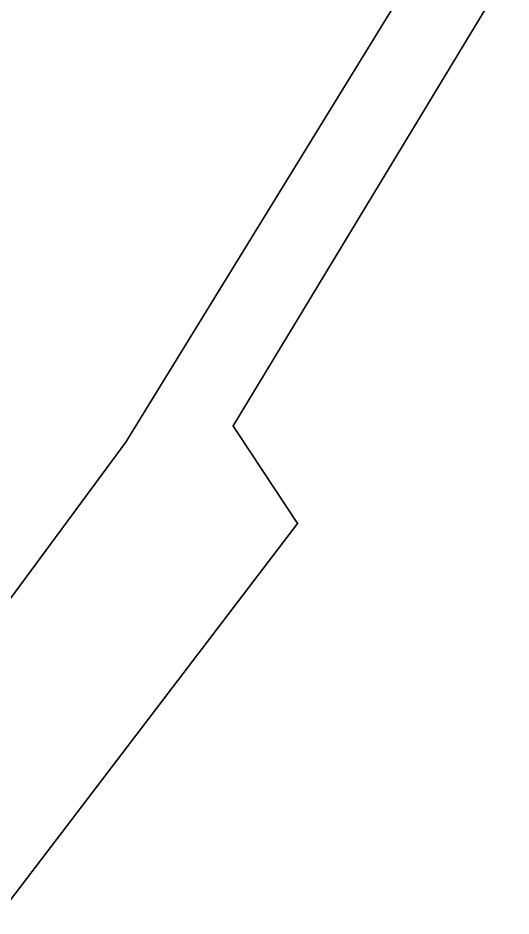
# Model space of a CAD drawing. Header units: inches. Extents: x 350994 to 353538, y 1581369 to 1583842.
# Drawn here: x 351794.1 to 351823.6, y 1583332.5 to 1583386.3 of the extents above; entities that cross this region are included whole.
import ezdxf

# ---------------------------------------------------------------- set-up
doc = ezdxf.new("R2010")
doc.units = ezdxf.units.IN
doc.header["$MEASUREMENT"] = 0
doc.linetypes.add('1', pattern=[0])
doc.linetypes.add('ACAD_ISO02W100', pattern=[15, 12, -3])
doc.layers.add("ROAD'S", color=1, linetype='1')

msp = doc.modelspace()

# ---------------------------------------------------------------- linework, layer by layer
at = {"layer": "ROAD'S", "linetype": 'ACAD_ISO02W100', "lineweight": 5, "ltscale": 0.2, "const_width": 0.1}
for points, elevation in [([(351968.625, 1583438.453), (351962.364, 1583435.357), (351950.431, 1583431.286), (351921.299, 1583427.191), (351898.763, 1583424.251), (351875.598, 1583421.651), (351853.584, 1583419.545), (351845.622, 1583418.843), (351840.587, 1583416.971), (351835.552, 1583413.695), (351829.697, 1583408.314), (351800.526, 1583360.914), (351773.252, 1583323.979), (351758.308, 1583304.585), (351736.358, 1583274.192), (351726.356, 1583262.386), (351720.589, 1583255.001), (351717.341, 1583251.35), (351713.828, 1583248.623), (351711.431, 1583247.546), (351708.823, 1583247.274)], 88.086), ([(351706.773, 1583242.242), (351713.204, 1583239.79), (351717.502, 1583239.347), (351721.356, 1583241.693), (351728.002, 1583251.165), (351769.885, 1583302.391), (351810.832, 1583356.037), (351806.965, 1583361.886), (351825.681, 1583392.784), (351836.877, 1583405.672), (351841.003, 1583409.852), (351847.731, 1583412.863), (351864.202, 1583414.404), (351951.419, 1583424.663), (351960.558, 1583425.076), (351946.351, 1583393.156), (351936.527, 1583383.093), (351915.602, 1583372)], 0.066)]:
    msp.add_lwpolyline(points, dxfattribs=dict(at, elevation=elevation))

doc.saveas('drawing.dxf')
